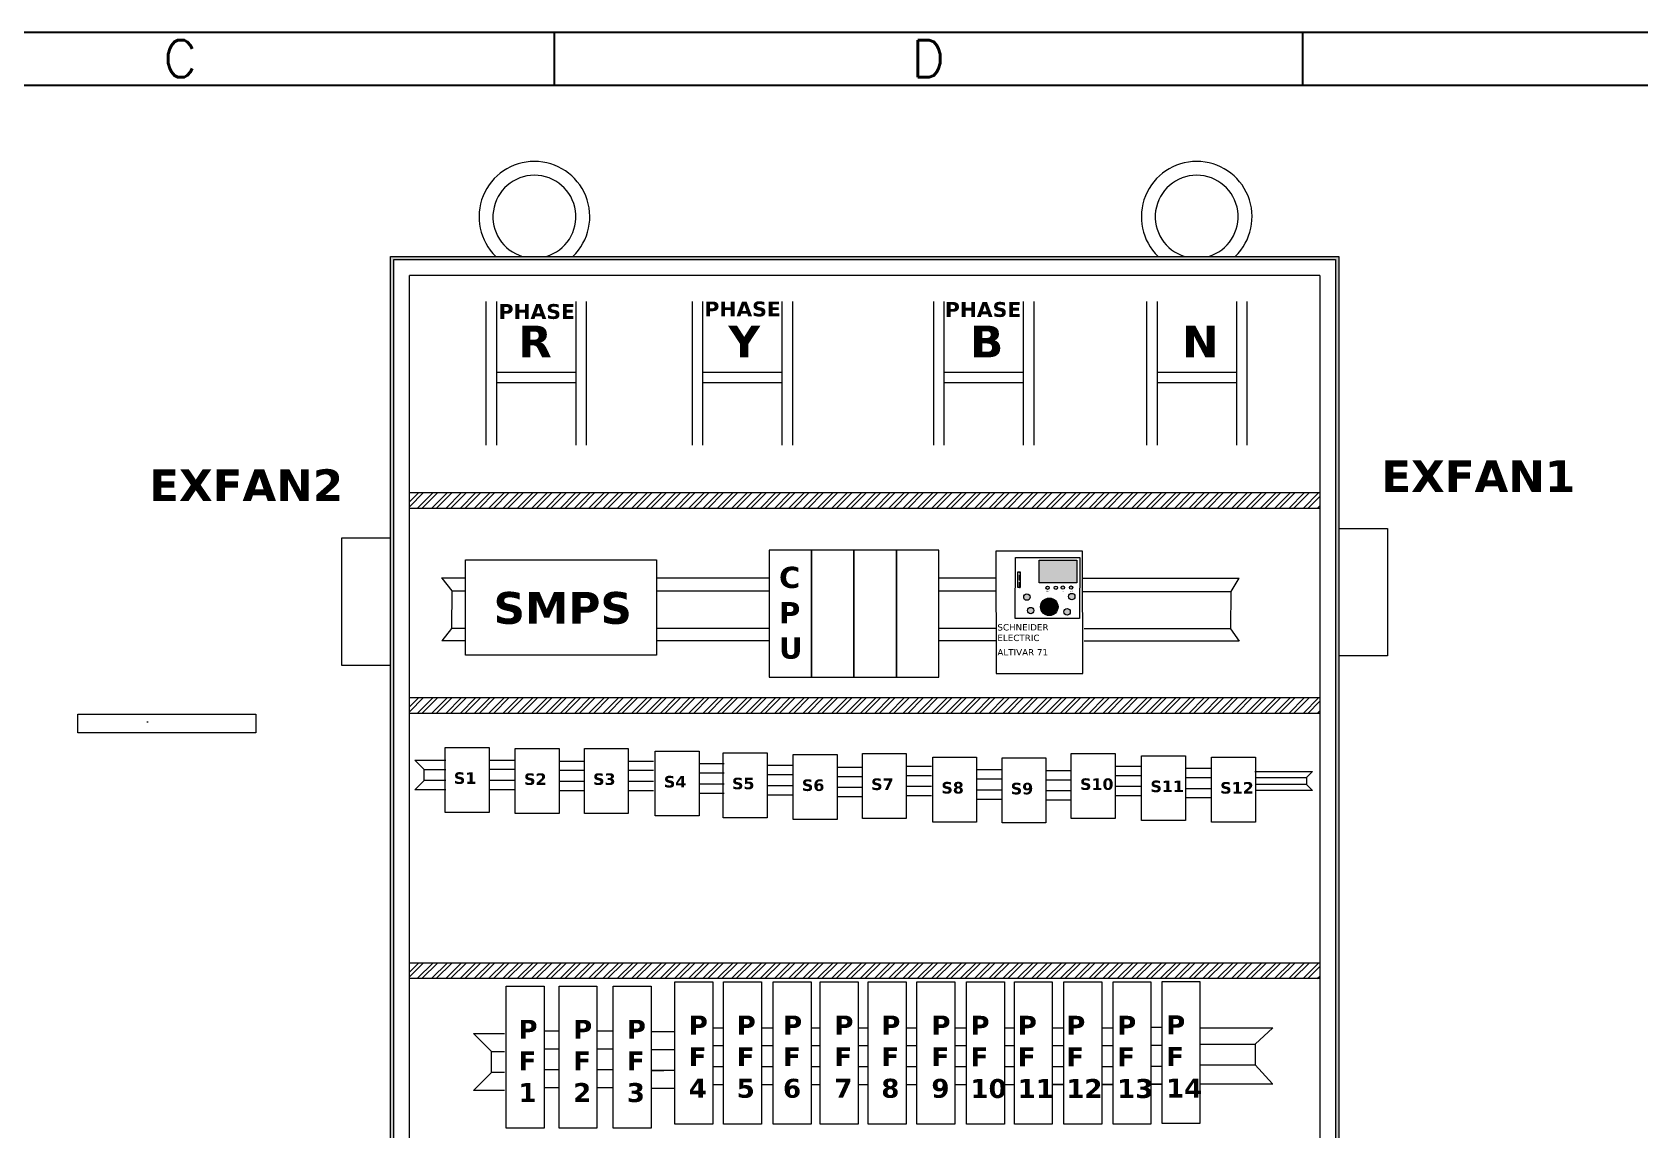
# Model space of a CAD drawing. Header units: millimetres. Extents: x 0 to 63260, y -9015 to 3579.
# Drawn here: x 18649 to 20165, y -6979 to -5943 of the extents above; entities that cross this region are included whole.
import ezdxf

# ---------------------------------------------------------------- set-up
doc = ezdxf.new("R2010")
doc.units = ezdxf.units.MM
doc.header["$LTSCALE"] = 10
doc.styles.add('MtXpl_Times_New_Roma', font='times.ttf')
doc.styles.add('style2', font='verdana.ttf')
pattern_1 = [(50, (3521.23, 1932.32), (182.1847, -15.9391), [19.05, -209.55]), (355, (3521.23, 1932.32), (-35.2434, 191.0568), [15.24, -167.6406]), (100.4514, (3536.41, 1930.99), (146.9412, 175.1178), [16.19, -178.0902]), (46.1842, (3521.23, 1983.12), (271.079, -42.0423), [28.575, -314.325]), (96.6356, (3543.82, 1979.6), (237.404, 247.426), [24.285, -267.1356]), (351.1842, (3521.23, 1983.12), (237.404, 247.426), [22.86, -251.4597]), (21, (3546.63, 1970.42), (151.6144, -102.2652), [19.05, -209.55]), (326, (3546.63, 1970.42), (61.802, 184.188), [15.24, -167.64]), (71.4514, (3559.26, 1961.9), (213.4164, 81.9228), [16.19, -178.09]), (37.5, (3521.23, 1932.316), (3.0886, 84.55504), [0, -165.608, 0, -170.18, 0, -168.275]), (7.5, (3521.23, 1932.32), (66.81966, 100.18057), [0, -97.028, 0, -161.798, 0, -64.135]), (327.5, (3464.59, 1932.316), (135.5906, -5.72874), [0, -63.5, 0, -198.12, 0, -262.89]), (317.5, (3439.19, 1932.32), (148.1292, 25.4265), [0, -82.55, 0, -131.572, 0, -186.69])]

msp = doc.modelspace()

# ---------------------------------------------------------------- hatches: boundary and pattern name
at = {"lineweight": 9, "ltscale": 5}
h = msp.add_hatch(color=256, dxfattribs=at)
h.set_gradient(color1=(147, 149, 152), color2=(199, 200, 202), tint=1)
h.paths.add_polyline_path([(18986.8, -6155), (18986.8, -7749), (19880.8, -7749), (19880.8, -6155)])
h.paths.add_polyline_path([(19877.8, -6158), (19877.8, -7746), (18989.8, -7746), (18989.8, -6158)], flags=16)
h = msp.add_hatch(color=256, dxfattribs=at)
h.set_gradient(color1=(99, 100, 102), color2=(199, 200, 202), tint=1, name='INVCYLINDER')
h.paths.add_polyline_path([(18986.8, -6155), (18986.8, -7749), (19880.8, -7749), (19880.8, -6155)])
h.paths.add_polyline_path([(19877.8, -6158), (19877.8, -7746), (18989.8, -7746), (18989.8, -6158)], flags=16)
h = msp.add_hatch(dxfattribs=at)
h.set_pattern_fill('ANSI32', color=256, style=0)
h.set_pattern_definition([(45, (3521.229, 1932.316), (-6.735192, 6.735192), []), (45, (3525.719, 1932.316), (-6.735192, 6.735192), [])])
h.paths.add_polyline_path([(19004.5, -6377.7), (19004.5, -6392.7), (19862.9, -6392.7), (19862.9, -6377.7)])
at = {"lineweight": 18, "ltscale": 5, "true_color": 0xf8d731}
h = msp.add_hatch(color=40, dxfattribs=at)
h.set_gradient(color1=(0, 0, 255), color2=(244, 238, 81))
h.paths.add_polyline_path([(19598.4, -6441.6), (19598.4, -6462.9), (19633.9, -6462.9), (19633.9, -6441.6)])
h.paths.add_polyline_path([(19607.8, -6467.5, 1), (19604.6, -6467.5, 1)])
h.paths.add_polyline_path([(19615.6, -6467.5, 1), (19612.4, -6467.5, 1)])
h.paths.add_polyline_path([(19622.2, -6467.4, 1), (19619, -6467.4, 1)])
h.paths.add_polyline_path([(19626.9, -6467.4, 1), (19630, -6467.4, 1)])
at = {"lineweight": 18, "ltscale": 5}
h = msp.add_hatch(dxfattribs=at)
h.set_pattern_fill('ANGLE', color=256)
h.set_pattern_definition([(0, (1516.49, -6.266), (0, 6.985), [5.08, -1.905]), (90, (1516.49, -6.266), (-6.985, 4e-16), [5.08, -1.905])])
h.paths.add_polyline_path([(19580.4, -6452.5), (19578.1, -6452.5), (19578.1, -6467.4), (19580.4, -6467.4)])
at = {"lineweight": 18, "ltscale": 5, "true_color": 0xf1eb1f}
h = msp.add_hatch(color=2, dxfattribs=at)
h.paths.add_polyline_path([(19583.7, -6476.3, 1), (19589.7, -6476.3, 1)])
h.paths.add_polyline_path([(19587.3, -6489, 1), (19593.3, -6489, 1)])
h.paths.add_polyline_path([(19621.6, -6490.2, 1), (19627.6, -6490.2, 1)])
h.paths.add_polyline_path([(19626, -6475.8, 1), (19632, -6475.8, 1)])
at = {"lineweight": 18, "ltscale": 5}
h = msp.add_hatch(color=256, dxfattribs=at)
h.paths.add_polyline_path([(19616, -6485.5, 1), (19599.5, -6485.5, 1)])
h.paths.add_polyline_path([(19608.3, -6480.3, -1), (19611.2, -6480.3, -1)], flags=16)
at = {"lineweight": 18, "ltscale": 5, "true_color": 0xf8d731}
h = msp.add_hatch(color=40, dxfattribs=at)
h.set_gradient(color1=(0, 0, 255), color2=(244, 238, 81))
h.paths.add_polyline_path([(19611.2, -6480.3, 1), (19608.3, -6480.3, 1)])
at = {"lineweight": 9, "ltscale": 5}
h = msp.add_hatch(dxfattribs=at)
h.set_pattern_fill('ANSI32', color=256, style=0)
h.set_pattern_definition([(45, (3521.229, 1738.997), (-6.735192, 6.735192), []), (45, (3525.719, 1738.997), (-6.735192, 6.735192), [])])
h.paths.add_polyline_path([(19004.5, -6571), (19004.5, -6586), (19862.9, -6586), (19862.9, -6571)])
at = {"lineweight": 9, "ltscale": 5, "true_color": 0x991b1e}
h = msp.add_hatch(dxfattribs=at)
h.set_pattern_fill('AR-CONC', color=244)
h.set_pattern_definition(pattern_1)
h.paths.add_polyline_path([(18859.7, -6586.7), (18691.8, -6586.7), (18691.8, -6604.5), (18859.7, -6604.5)])
h = msp.add_hatch(dxfattribs=at)
h.set_pattern_fill('AR-CONC', color=244)
h.set_pattern_definition(pattern_1)
h.paths.add_polyline_path([(18859.7, -6586.7), (18691.8, -6586.7), (18691.8, -6604.5), (18859.7, -6604.5)])
at = {"lineweight": 9, "ltscale": 5}
h = msp.add_hatch(dxfattribs=at)
h.set_pattern_fill('ANSI32', color=256, style=0)
h.set_pattern_definition([(45, (3521.229, 1488.8085), (-6.735192, 6.735192), []), (45, (3525.719, 1488.8085), (-6.735192, 6.735192), [])])
h.paths.add_polyline_path([(19004.5, -6821.2), (19004.5, -6836.2), (19862.9, -6836.2), (19862.9, -6821.2)])

# ---------------------------------------------------------------- linework, layer by layer
at = {"color": 6}
for p, q in [((19141.1, -5943.4), (19141.1, -5993.4)), ((19846.4, -5943.4), (19846.4, -5993.4))]:
    msp.add_line(p, q, dxfattribs=at)
at = {"lineweight": 9, "ltscale": 5}
for p, q in [((19076.6, -6197.5), (19076.6, -6333.1)), ((19086.6, -6197.5), (19086.6, -6333.1)), ((19161.3, -6197.5), (19161.3, -6333.1)), ((19171.3, -6197.5), (19171.3, -6333.1)), ((19271, -6197.5), (19271, -6333.1)), ((19281, -6197.5), (19281, -6333.1)), ((19355.7, -6197.5), (19355.7, -6333.1)), ((19365.7, -6197.5), (19365.7, -6333.1)), ((19498.5, -6197.5), (19498.5, -6333.1)), ((19508.5, -6197.5), (19508.5, -6333.1)), ((19583.1, -6197.5), (19583.1, -6333.1)), ((19593.1, -6197.5), (19593.1, -6333.1)), ((19699.5, -6197.5), (19699.5, -6333.1)), ((19709.5, -6197.5), (19709.5, -6333.1)), ((19784.2, -6197.5), (19784.2, -6333.1)), ((19794.2, -6197.5), (19794.2, -6333.1)), ((19086.6, -6264), (19161.3, -6264)), ((19086.6, -6274), (19161.3, -6274)), ((19281, -6264), (19355.7, -6264)), ((19281, -6274), (19355.7, -6274)), ((19508.5, -6264), (19583.1, -6264)), ((19508.5, -6274), (19583.1, -6274)), ((19709.5, -6264), (19784.2, -6264)), ((19709.5, -6274), (19784.2, -6274)), ((19035.2, -6458.5), (19044.6, -6470.4)), ((19044.6, -6470.4), (19044.3, -6505.8)), ((19044.6, -6470.4), (19057.5, -6470.4)), ((19237.5, -6470.4), (19343.7, -6470.4)), ((19383.7, -6470.4), (19383.7, -6470.4)), ((19423.7, -6470.4), (19423.7, -6470.4)), ((19463.7, -6470.4), (19463.8, -6470.4)), ((19504.2, -6470.5), (19557.3, -6470.5)), ((19639.7, -6470.9), (19779.2, -6470.9)), ((19779.1, -6471.1), (19778.7, -6506.3)), ((19786.6, -6458.5), (19779.1, -6471.1)), ((19044.3, -6505.8), (19035.2, -6517.5)), ((19057.5, -6505.8), (19044.3, -6505.8)), ((19343.7, -6505.8), (19237.5, -6505.8)), ((19383.7, -6505.8), (19383.7, -6505.8)), ((19423.7, -6505.8), (19423.7, -6505.8)), ((19463.8, -6505.8), (19463.7, -6505.8)), ((19557.3, -6505.9), (19504.2, -6505.9)), ((19778.7, -6506.3), (19640.6, -6506.3)), ((19778.7, -6506.3), (19786.9, -6518)), ((19009.8, -6630.1), (19018.6, -6638.9)), ((19080.1, -6630), (19103.4, -6630)), ((19080.1, -6638.7), (19103.4, -6638.7)), ((19146.3, -6631), (19169.5, -6631)), ((19211.4, -6631), (19234.6, -6631)), ((19278.1, -6633.4), (19301.3, -6633.4)), ((19342.3, -6635), (19365.6, -6635)), ((19408.2, -6636.6), (19431.5, -6636.6)), ((19473.5, -6635.8), (19496.8, -6635.8)), ((19670.4, -6635.7), (19693.7, -6635.7)), ((19736.8, -6637.7), (19760, -6637.7)), ((19009.8, -6658), (19018.6, -6649.2)), ((19080.1, -6649), (19103.4, -6649)), ((19146.3, -6639.7), (19169.5, -6639.7)), ((19146.3, -6650), (19169.5, -6650)), ((19211.4, -6639.7), (19234.6, -6639.7)), ((19211.4, -6650), (19234.6, -6650)), ((19278.1, -6642.2), (19301.3, -6642.2)), ((19278.1, -6652.4), (19301.3, -6652.4)), ((19342.3, -6643.8), (19365.6, -6643.8)), ((19408.2, -6645.4), (19431.5, -6645.4)), ((19473.5, -6644.5), (19496.8, -6644.5)), ((19539.7, -6639), (19563, -6639)), ((19539.7, -6647.8), (19563, -6647.8)), ((19605.1, -6639.9), (19628.4, -6639.9)), ((19605.1, -6648.6), (19628.4, -6648.6)), ((19670.4, -6644.5), (19693.7, -6644.5)), ((19736.8, -6646.5), (19760, -6646.5)), ((19801.7, -6640.8), (19849.4, -6640.8)), ((19850.2, -6646.5), (19855.9, -6640.8)), ((19850.2, -6653.1), (19855.9, -6658.8)), ((19080.1, -6657.8), (19103.4, -6657.8)), ((19146.3, -6658.8), (19169.5, -6658.8)), ((19211.4, -6658.8), (19234.6, -6658.8)), ((19278.1, -6661.2), (19301.3, -6661.2)), ((19342.3, -6654.1), (19365.6, -6654.1)), ((19342.3, -6662.8), (19365.6, -6662.8)), ((19408.2, -6655.7), (19431.5, -6655.7)), ((19408.2, -6664.5), (19431.5, -6664.5)), ((19473.5, -6654.8), (19496.8, -6654.8)), ((19473.5, -6663.6), (19496.8, -6663.6)), ((19539.7, -6658.1), (19563, -6658.1)), ((19539.7, -6666.9), (19563, -6666.9)), ((19605.1, -6658.9), (19628.4, -6658.9)), ((19605.1, -6667.7), (19628.4, -6667.7)), ((19670.4, -6654.7), (19693.7, -6654.7)), ((19670.4, -6663.5), (19693.7, -6663.5)), ((19736.8, -6656.8), (19760, -6656.8)), ((19736.8, -6665.5), (19760, -6665.5)), ((19065.1, -6888), (19082, -6904.9)), ((19290.6, -6882.5), (19300.8, -6882.5)), ((19336.6, -6882.5), (19347.5, -6882.5)), ((19383.2, -6882.5), (19391.9, -6882.5)), ((19427.7, -6882.5), (19437.1, -6882.5)), ((19472.9, -6882.5), (19483, -6882.5)), ((19518.8, -6882.5), (19529.7, -6882.5)), ((19565.5, -6882.5), (19574.9, -6882.5)), ((19610.6, -6882.5), (19621.5, -6882.5)), ((19657.3, -6882.5), (19667.9, -6882.5)), ((19657.3, -6882.5), (19667.9, -6882.5)), ((19703.5, -6882.1), (19714.1, -6882.1)), ((19703.5, -6882.1), (19714.1, -6882.1)), ((19290.6, -6899.4), (19300.8, -6899.4)), ((19336.6, -6899.4), (19347.5, -6899.4)), ((19383.2, -6899.4), (19391.9, -6899.4)), ((19427.7, -6899.4), (19437.1, -6899.4)), ((19472.9, -6899.4), (19483, -6899.4)), ((19518.8, -6899.4), (19529.7, -6899.4)), ((19565.5, -6899.4), (19574.9, -6899.4)), ((19610.6, -6899.4), (19621.5, -6899.4)), ((19657.3, -6899.4), (19667.9, -6899.4)), ((19703.5, -6899), (19714.1, -6899)), ((19065.1, -6941.6), (19082, -6924.7)), ((19232.8, -6923), (19244.3, -6923)), ((19290.6, -6919.2), (19300.8, -6919.2)), ((19336.6, -6919.2), (19347.5, -6919.2)), ((19383.2, -6919.2), (19391.9, -6919.2)), ((19427.7, -6919.2), (19437.1, -6919.2)), ((19472.9, -6919.2), (19483, -6919.2)), ((19518.8, -6919.2), (19529.7, -6919.2)), ((19565.5, -6919.2), (19574.9, -6919.2)), ((19610.6, -6919.2), (19621.5, -6919.2)), ((19657.3, -6919.2), (19667.9, -6919.2)), ((19657.3, -6919.2), (19667.6, -6919.2)), ((19663.1, -6919.2), (19667.9, -6919.2)), ((19703.5, -6918.8), (19714.1, -6918.8)), ((19703.5, -6918.8), (19713.8, -6918.8)), ((19709.4, -6918.8), (19714.1, -6918.8)), ((19290.6, -6936.1), (19300.8, -6936.1)), ((19336.6, -6936.1), (19347.5, -6936.1)), ((19383.2, -6936.1), (19391.9, -6936.1)), ((19427.7, -6936.1), (19437.1, -6936.1)), ((19472.9, -6936.1), (19483, -6936.1)), ((19518.8, -6936.1), (19529.7, -6936.1)), ((19565.5, -6936.1), (19574.9, -6936.1)), ((19610.6, -6936.1), (19621.5, -6936.1)), ((19621.5, -6936.1), (19610.6, -6936.1)), ((19657.3, -6936.1), (19667.9, -6936.1)), ((19657.3, -6936.1), (19662.1, -6936.1)), ((19667.9, -6936.1), (19657.3, -6936.1)), ((19703.5, -6935.7), (19714.1, -6935.7)), ((19714.1, -6935.7), (19703.5, -6935.7))]:
    msp.add_line(p, q, dxfattribs=at)
at = {"color": 40, "lineweight": 18, "ltscale": 5, "true_color": 0xf8d731}
for p, q in [((19749.9, -6882.7), (19818.5, -6882.7)), ((19818.7, -6882.6), (19801.8, -6897.9)), ((19749.8, -6898), (19801.8, -6898)), ((19801.8, -6897.9), (19801.8, -6917.4)), ((19749.8, -6917.4), (19801.8, -6917.4)), ((19801.8, -6917.4), (19818.4, -6935.4)), ((19749.9, -6935.6), (19818.5, -6935.6))]:
    msp.add_line(p, q, dxfattribs=at)
at = {"color": 240}
for points in [[(16997.5, -5943.4), (21284.6, -5943.4), (21284.6, -8986.4), (16997.5, -8986.4)], [(17047.5, -5993.4), (21234.6, -5993.4), (21234.6, -8936.4), (17047.5, -8936.4)]]:
    msp.add_lwpolyline(points, close=True, dxfattribs=at)
at = {"lineweight": 9, "ltscale": 5}
for points in [[(18986.8, -7749), (18986.8, -6155), (19880.8, -6155), (19880.8, -7749)], [(18989.8, -7746), (18989.8, -6158), (19877.8, -6158), (19877.8, -7746)], [(19237.5, -6441.1), (19237.5, -6531.1), (19057.5, -6531.1), (19057.5, -6441.1)], [(19343.7, -6432), (19343.7, -6552), (19383.7, -6552), (19383.7, -6432)], [(19383.7, -6432), (19383.7, -6552), (19423.7, -6552), (19423.7, -6432)], [(19423.7, -6432), (19423.7, -6552), (19463.7, -6552), (19463.7, -6432)], [(19463.8, -6432), (19463.8, -6552), (19503.8, -6552), (19503.8, -6432)], [(18691.8, -6586.7), (18859.7, -6586.7), (18859.7, -6604.5), (18691.8, -6604.5)], [(19038.3, -6618.1), (19079.7, -6618.1), (19079.7, -6679.4), (19038.3, -6679.4)], [(19104.4, -6619.1), (19145.8, -6619.1), (19145.8, -6680.4), (19104.4, -6680.4)], [(19169.5, -6619.1), (19210.9, -6619.1), (19210.9, -6680.4), (19169.5, -6680.4)], [(19236.2, -6621.5), (19277.6, -6621.5), (19277.6, -6682.8), (19236.2, -6682.8)], [(19300.5, -6623.2), (19341.9, -6623.2), (19341.9, -6684.4), (19300.5, -6684.4)], [(19366.4, -6624.8), (19407.8, -6624.8), (19407.8, -6686), (19366.4, -6686)], [(19431.6, -6623.9), (19473, -6623.9), (19473, -6685.2), (19431.6, -6685.2)], [(19497.9, -6627.2), (19539.3, -6627.2), (19539.3, -6688.5), (19497.9, -6688.5)], [(19563.3, -6628), (19604.7, -6628), (19604.7, -6689.3), (19563.3, -6689.3)], [(19628.6, -6623.8), (19670, -6623.8), (19670, -6685.1), (19628.6, -6685.1)], [(19694.9, -6625.9), (19736.3, -6625.9), (19736.3, -6687.1), (19694.9, -6687.1)], [(19760.8, -6627.3), (19802.2, -6627.3), (19802.2, -6688.5), (19760.8, -6688.5)], [(19095.8, -6977.4), (19095.8, -6843.3), (19131.5, -6843.3), (19131.5, -6977.4)], [(19145.6, -6977.4), (19145.6, -6843.3), (19181.3, -6843.3), (19181.3, -6977.4)], [(19196.7, -6977.4), (19196.7, -6843.3), (19232.5, -6843.3), (19232.5, -6977.4)], [(19254.9, -6973.4), (19254.9, -6839.3), (19290.6, -6839.3), (19290.6, -6973.4)], [(19300.8, -6973.4), (19300.8, -6839.3), (19336.6, -6839.3), (19336.6, -6973.4)], [(19347.5, -6973.4), (19347.5, -6839.3), (19383.2, -6839.3), (19383.2, -6973.4)], [(19391.9, -6973.4), (19391.9, -6839.3), (19427.7, -6839.3), (19427.7, -6973.4)], [(19437.1, -6973.4), (19437.1, -6839.3), (19472.9, -6839.3), (19472.9, -6973.4)], [(19483, -6973.4), (19483, -6839.3), (19518.8, -6839.3), (19518.8, -6973.4)], [(19529.7, -6973.4), (19529.7, -6839.3), (19565.5, -6839.3), (19565.5, -6973.4)], [(19574.9, -6973.4), (19574.9, -6839.3), (19610.6, -6839.3), (19610.6, -6973.4)], [(19621.5, -6973.4), (19621.5, -6839.3), (19657.3, -6839.3), (19657.3, -6973.4)], [(19667.9, -6973.4), (19667.9, -6839.3), (19703.6, -6839.3), (19703.6, -6973.4)], [(19714.1, -6972.9), (19714.1, -6838.8), (19749.9, -6838.8), (19749.9, -6972.9)]]:
    msp.add_lwpolyline(points, close=True, dxfattribs=at)
for points in [[(19862.9, -6157.8), (19862.9, -6157.9)], [(19004.5, -7746), (19004.5, -6172.9)], [(19862.9, -6172.9), (19004.5, -6172.9)], [(19862.9, -6172.9), (19862.9, -7746)], [(19004.5, -6377.7), (19862.9, -6377.7)], [(19862.9, -6392.7), (19004.5, -6392.7)], [(18986.8, -6420.6), (18940.5, -6420.6), (18940.5, -6540.6), (18986.8, -6540.6)], [(19880.8, -6411.6), (19926.7, -6411.6), (19926.7, -6531.6), (19880.8, -6531.6)], [(19035.2, -6458.5), (19035.2, -6458), (19057.5, -6458)], [(19237.5, -6458), (19343.7, -6458)], [(19383.7, -6458), (19383.7, -6458)], [(19423.7, -6458), (19423.7, -6458)], [(19463.7, -6458), (19463.8, -6458)], [(19504.2, -6458.1), (19557.3, -6458.1)], [(19639.7, -6458.5), (19786.8, -6458.5)], [(19057.5, -6517.5), (19035.2, -6517.5)], [(19343.7, -6517.5), (19237.5, -6517.5)], [(19383.7, -6517.5), (19383.7, -6517.5)], [(19423.7, -6517.5), (19423.7, -6517.5)], [(19463.8, -6517.5), (19463.7, -6517.5)], [(19557.3, -6517.5), (19504.2, -6517.5)], [(19786.8, -6517.8), (19786.8, -6518), (19640.6, -6518)], [(19004.5, -6571), (19862.9, -6571)], [(19862.9, -6586), (19004.5, -6586)], [(19009.8, -6630.1), (19039, -6630.1)], [(19039, -6649.2), (19018.6, -6649.2), (19018.6, -6638.9), (19039, -6638.9)], [(19802, -6646.5), (19850.2, -6646.5), (19850.2, -6653.1), (19802, -6653.1)], [(19844.3, -6640.8), (19855.9, -6640.8)], [(19039, -6658), (19009.8, -6658)], [(19855.9, -6658.8), (19802.3, -6658.8)], [(19004.5, -6821.2), (19862.9, -6821.2)], [(19862.9, -6836.2), (19004.5, -6836.2)], [(19065.1, -6888), (19094.1, -6888)], [(19131.5, -6885.4), (19145.6, -6885.4)], [(19181.3, -6885.4), (19196.7, -6885.4)], [(19232.8, -6886.2), (19254.9, -6886.2)], [(19094.1, -6924.7), (19082, -6924.7), (19082, -6904.9), (19094.1, -6904.9)], [(19131.5, -6902.3), (19145.6, -6902.3)], [(19181.3, -6902.3), (19196.7, -6902.3)], [(19232.8, -6903.1), (19254.9, -6903.1)], [(19145.6, -6922.2), (19131.5, -6922.2)], [(19196.7, -6922.2), (19181.3, -6922.2)], [(19254.9, -6923), (19232.8, -6923)], [(19094.1, -6941.6), (19065.1, -6941.6)], [(19145.6, -6939.1), (19131.5, -6939.1)], [(19196.7, -6939.1), (19181.3, -6939.1)], [(19254.9, -6939.9), (19232.8, -6939.9)]]:
    msp.add_lwpolyline(points, dxfattribs=at)
at = {"color": 40, "lineweight": 18, "ltscale": 5, "true_color": 0xf8d731}
for points in [[(19639.2, -6433.1), (19557.5, -6433.1), (19557.8, -6548.4), (19639.4, -6548.4)], [(19576, -6439), (19636.5, -6439), (19636.2, -6496.6), (19575.7, -6496.6)], [(19598.4, -6441.6), (19633.9, -6441.6), (19633.9, -6462.9), (19598.4, -6462.9)], [(19578.1, -6452.5), (19580.4, -6452.5), (19580.4, -6467.4), (19578.1, -6467.4)]]:
    msp.add_lwpolyline(points, close=True, dxfattribs=at)
for centre, radius in [((19606.2, -6467.5), 1.59), ((19614, -6467.5), 1.59), ((19620.6, -6467.4), 1.59), ((19628.4, -6467.4), 1.59), ((19586.7, -6476.3), 3.01), ((19590.3, -6489), 3.01), ((19607.8, -6485.5), 8.25), ((19609.7, -6480.3), 1.49), ((19624.6, -6490.2), 3.01), ((19629, -6475.8), 3.01)]:
    msp.add_circle(centre, radius, dxfattribs=at)
at = {"lineweight": 9, "ltscale": 5}
for centre, radius, start, end in [((19122.4, -6117.5), 52.2, 314.0991, 225.9009), ((19746.8, -6117.5), 52.2, 314.0991, 225.9009), ((19122.4, -6117.5), 39.1, 286.5103, 253.4897), ((19746.8, -6117.5), 39.1, 286.5103, 253.4897)]:
    msp.add_arc(centre, radius, start, end, dxfattribs=at)

# ---------------------------------------------------------------- texts
at = {"color": 2, "char_height": 35, "width": 705.35, "attachment_point": 5, "style": 'style2'}
for s, insert in [('{\\Fromans|c0;C}', (18788.4, -5968.4)), ('{\\Fromans|c0;D}', (19493.7, -5968.4))]:
    msp.add_mtext(s, dxfattribs=dict(at, insert=insert))
at = {"lineweight": 9, "ltscale": 5, "attachment_point": 1}
for s, width, gutter_width, insert, char_height in [('{\\fVerdana|b1|i0|c0|p34;PHASE}', 72.624, 12.5, (19282.7, -6197.5), 14), ('{\\fVerdana|b1|i0|c0|p34;PHASE}', 72.624, 12.5, (19509.4, -6198), 14), ('{\\fVerdana|b1|i0|c0|p34;PHASE}', 71.102, 12.5, (19088.6, -6199.9), 14), ('{\\fVerdana|b1|i0|c0|p34;R}', 47.412, 12.5, (19107.1, -6220.2), 30), ('{\\fVerdana|b1|i0|c0|p34;Y}', 47.412, 12.5, (19305.3, -6220.2), 30), ('{\\fVerdana|b1|i0|c0|p34;B}', 47.412, 12.5, (19533.1, -6220.2), 30), ('{\\fVerdana|b1|i0|c0|p34;N}', 47.412, 12.5, (19733, -6220.2), 30), ('{\\fVerdana|b1|i0|c0|p34;EXFAN1}', 90.299, 12.5, (19920.8, -6347.3), 30), ('{\\fVerdana|b1|i0|c0|p34;EXFAN2}', 90.299, 12.5, (18759.2, -6355.8), 30), ('{\\fVerdana|b1|i0|c0|p34;C\\PP\\PU}', 21.028, 12.5, (19353, -6447.7), 20), ('{\\fVerdana|b1|i0|c0|p34;SMPS}', 128.796, 12.5, (19083.9, -6471.5), 30), ('{\\fVerdana|b1|i0|c0|p34;S1}', 29.705, 6.81, (19046.5, -6641.6), 10.894), ('{\\fVerdana|b1|i0|c0|p34;S2}', 29.705, 6.81, (19112.7, -6642.6), 10.894), ('{\\fVerdana|b1|i0|c0|p34;S3}', 29.705, 6.81, (19177.7, -6642.6), 10.894), ('{\\fVerdana|b1|i0|c0|p34;S4}', 29.705, 6.81, (19244.5, -6645), 10.894), ('{\\fVerdana|b1|i0|c0|p34;S5}', 29.705, 6.81, (19308.7, -6646.7), 10.894), ('{\\fVerdana|b1|i0|c0|p34;S6}', 29.705, 6.81, (19374.6, -6648.3), 10.894), ('{\\fVerdana|b1|i0|c0|p34;S7}', 29.705, 6.81, (19439.9, -6647.4), 10.894), ('{\\fVerdana|b1|i0|c0|p34;S8}', 29.705, 6.81, (19506.1, -6650.7), 10.894), ('{\\fVerdana|b1|i0|c0|p34;S9}', 29.705, 6.81, (19571.5, -6651.5), 10.894), ('{\\fVerdana|b1|i0|c0|p34;S10}', 29.705, 6.81, (19636.8, -6647.3), 10.894), ('{\\fVerdana|b1|i0|c0|p34;S11}', 29.705, 6.81, (19703.2, -6649.4), 10.894), ('{\\fVerdana|b1|i0|c0|p34;S12}', 29.705, 6.81, (19769, -6650.8), 10.894), ('{\\fVerdana|b1|i0|c0|p34;P\\PF\\P1}', 23.724, 22.3, (19107.4, -6875.1), 17.879), ('{\\fVerdana|b1|i0|c0|p34;P\\PF\\P2}', 23.724, 22.3, (19158.9, -6875.1), 17.879), ('{\\fVerdana|b1|i0|c0|p34;P\\PF\\P3}', 23.724, 22.3, (19209.5, -6875.1), 17.879), ('{\\fVerdana|b1|i0|c0|p34;P\\PF\\P4}', 23.724, 22.3, (19267.9, -6871.1), 17.879), ('{\\fVerdana|b1|i0|c0|p34;P\\PF\\P5}', 23.724, 22.3, (19313.1, -6871.1), 17.879), ('{\\fVerdana|b1|i0|c0|p34;P\\PF\\P6}', 23.724, 22.3, (19356.8, -6871.1), 17.879), ('{\\fVerdana|b1|i0|c0|p34;P\\PF\\P7}', 23.724, 22.3, (19405.2, -6871.1), 17.879), ('{\\fVerdana|b1|i0|c0|p34;P\\PF\\P8}', 23.724, 22.3, (19449.4, -6871.1), 17.879), ('{\\fVerdana|b1|i0|c0|p34;P\\PF\\P9}', 23.724, 22.3, (19496.7, -6871.1), 17.879), ('{\\fVerdana|b1|i0|c0|p34;P\\PF\\P10}', 23.724, 22.3, (19533.5, -6871.3), 17.879), ('{\\fVerdana|b1|i0|c0|p34;P\\PF\\P11}', 23.724, 22.3, (19578.1, -6871.3), 17.879), ('{\\fVerdana|b1|i0|c0|p34;P\\PF\\P12}', 23.724, 22.3, (19623.8, -6871.3), 17.879), ('{\\fVerdana|b1|i0|c0|p34;P\\PF\\P13}', 23.724, 22.3, (19671.8, -6871.3), 17.879), ('{\\fVerdana|b1|i0|c0|p34;P\\PF\\P14}', 23.724, 22.3, (19718, -6870.9), 17.879)]:
    msp.add_mtext_dynamic_manual_height_columns(s, width=width, gutter_width=gutter_width, heights=[0], dxfattribs=dict(at, insert=insert, char_height=char_height))
at = {"color": 40, "lineweight": 18, "ltscale": 5, "true_color": 0xf8d731, "attachment_point": 1}
for s, width, gutter_width, insert, char_height, style in [('RST', 3.678, 5.3, (19604.8, -6470.3), 1.06, 'MtXpl_Times_New_Roma'), ('F1', 3.678, 5.3, (19612.9, -6470.1), 1.06, 'MtXpl_Times_New_Roma'), ('F2', 3.678, 5.3, (19619.9, -6470.1), 1.06, 'MtXpl_Times_New_Roma'), ('G3', 3.678, 5.3, (19627.6, -6470.3), 1.06, 'MtXpl_Times_New_Roma'), ('SCHNEIDER \\PELECTRIC', 84.088, 30, (19558.9, -6501.8), 6, 'style2'), ('ALTIVAR 71', 84.088, 30, (19558.9, -6525.4), 6, 'style2')]:
    msp.add_mtext_dynamic_manual_height_columns(s, width=width, gutter_width=gutter_width, heights=[0], dxfattribs=dict(at, insert=insert, char_height=char_height, style=style))

doc.saveas('drawing.dxf')
